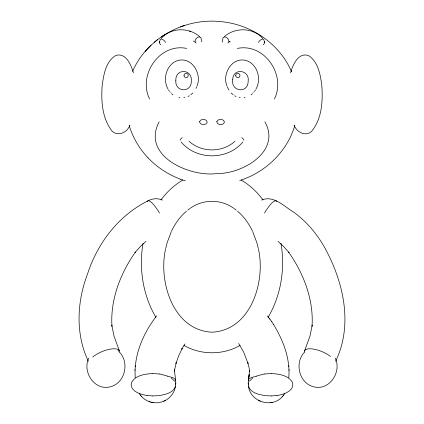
<?xml version="1.0" encoding="UTF-8"?>
<svg xmlns="http://www.w3.org/2000/svg" width="424" height="424" viewBox="0 0 424 424"><rect width="100%" height="100%" fill="white"/><g stroke="black" fill="none" stroke-linecap="round" stroke-linejoin="round"><path stroke-width="0.64" d="M271.508 321.281C282.225 337.886 290.541 357.586 288.765 377.71M175.769 384.276L175.806 382.437M201.829 40.063L201.448 41.78M135.235 377.71C133.597 355.397 143.132 333.269 156.626 315.896M135.129 366.569L135.177 365.779M134.901 370.412L134.949 369.675M174.444 371.53L174.582 369.436L174.444 371.53L174.492 370.793L175.642 380.418M264.618 41.112L264.406 43.333L263.267 44.769M264.656 42.564L264.719 41.674M174.534 370.221L176.214 362.61L175.965 363.442L178.599 356.054L182.241 348.343L181.811 349.143L184.965 343.981M175.541 386.105C174.619 392.338 170.469 397.988 164.804 400.733M248.4 380.143L249.275 374.641L248.347 380.588L249.508 370.793L249.556 371.53L249.174 368.223L247.786 362.61L248.035 363.442L243.71 352.201L238.67 343.519M165.514 249.317C158.279 281.621 173.119 330.349 212 332.193C250.881 330.349 265.721 281.621 258.486 249.317M160.738 44.764L159.599 43.328L159.387 41.112M143.015 243.36C138.738 268.477 142.904 295.268 155.889 317.316M165.62 248.708L167.146 242.623L171.376 231.472M197.065 85.897C201.951 74.269 192.517 57.404 178.87 60.282C166.653 63.038 162.048 79.171 168.148 89.289M248.522 382.803C247.054 394.018 263.389 395.836 271.455 395.937M290.62 72.743C292.708 64.851 298.681 51.442 308.979 55.846C318.355 62.302 320.353 74.873 321.816 85.372C322.855 100.318 322.139 117.066 312.954 129.627C307.723 137.668 296.774 133.025 294.182 125.191M294.823 125.562C287.122 151.601 265.451 172.42 239.719 180.529M88.786 358.094C81.959 371.784 94.669 391.129 110.367 386.783C124.661 383.291 129.527 363.506 120.114 352.81M304.517 351.051L310.002 336.004L312.191 325.245L312.043 326.263C313.802 299.869 303.637 273.401 288.585 252.073L289.004 252.593L283.492 246.371L278.043 241.426M335.628 361.274C353.25 324.89 343.599 282.336 325.102 248.369C317.359 234.212 306.674 221.641 293.641 212.085C284.191 206.589 273.618 194.823 261.597 200.08M274.381 99.068C286.428 75.17 264.38 42.787 237.376 48.421M196.747 86.766L195.989 88.468M132.643 71.306C146.927 38.128 184.164 18.004 219.733 21.529L219.743 21.529C250.361 23.892 279.511 43.338 291.617 71.842M255.852 89.289C261.952 79.171 257.347 63.038 245.13 60.282C231.483 57.404 222.049 74.269 226.935 85.897M171.619 230.894C175.25 223.485 180.089 216.553 186.438 211.221M159.17 121.826C140.916 156.037 190.164 177.407 217.093 173.527L217.109 173.527C242.29 174.015 281.626 151.41 264.868 121.826M129.818 125.191C127.115 133.745 115.111 137.546 110.282 128.657C101.919 116.07 101.103 99.985 102.184 85.372C103.721 74.709 105.693 61.416 115.826 55.459C125.96 52.348 131.186 65.042 133.38 72.743M268.111 317.316C281.096 295.268 285.262 268.477 280.985 243.36M254.861 90.863L255.375 90.089M283.37 395.454L284.817 393.477M249.328 381.208L252.794 377.938M160.972 199.911C166.849 191.966 174.222 185.092 182.755 180.078M303.886 352.81C294.473 363.506 299.339 383.291 313.633 386.783C329.331 391.129 342.041 371.784 335.214 358.094M253.727 92.321L254.31 91.611M248.459 386.105C250.091 402.016 272.478 408.747 282.596 396.355M282.204 396.811L283.783 394.977M242.873 141.982C227.439 160.431 196.561 160.431 181.127 141.982M145.146 51.458L151.108 45.172M192.809 92.994L190.805 94.78M161.221 38.42C170.973 27.375 188.722 27.099 199.587 36.596M252.471 93.635L251.109 94.78M145.957 241.426L140.508 246.371L134.996 252.593L135.415 252.073C120.363 273.401 110.198 299.869 111.957 326.263L111.809 325.245L113.998 336.004L119.303 350.637M154.341 42.252L157.723 39.501M234.954 141.303C222.303 152.751 201.697 152.751 189.046 141.303M224.413 36.596C235.272 27.062 253.038 27.433 262.779 38.42M229.13 42.071L230.089 41.351L229.66 41.647M187.7 210.166L189.841 208.566M161.237 36.93L164.878 34.54M190.387 208.205C202.953 199.057 221.047 199.057 233.613 208.205M147.616 201.029C118.577 215.652 97.764 242.804 87.742 273.363C76.93 301.427 75.218 333.614 88.33 361.253M189.364 95.755L187.874 96.54M240.164 345.343C223.093 355.248 200.907 355.248 183.836 345.343M150.557 402.031C155.014 403.341 159.959 402.98 164.173 401.024M163.675 401.263L165.413 400.436M148.119 200.738C152.449 198.448 157.908 197.955 162.397 200.08M256.138 376.183L264.173 374.016M180.301 26.945L184.292 25.551M270.406 402.668L272.293 402.344M183.82 97.716L184.827 97.557M244.123 97.716L245.13 97.557M276.899 395.491C283.476 394.611 295.046 390.849 292.417 382.252C288.188 375.272 278.966 373.936 271.477 373.555M264.178 374.016L271.461 373.555M276.888 395.491L271.471 395.937M152.523 373.555C144.929 373.968 135.187 375.309 131.361 382.803C129.665 391.225 140.614 394.527 147.102 395.491M152.566 373.555L159.822 374.016M152.545 395.937C160.638 395.836 176.935 394.018 175.478 382.803M152.529 395.937L147.112 395.491M186.624 48.421C159.62 42.787 137.572 75.17 149.619 99.068M239.173 97.557L240.18 97.716M178.87 97.557L179.877 97.716M159.827 374.016L167.862 376.183M151.707 402.344L153.594 402.668M185.436 180.873L180.295 179.135M139.183 393.477C141.616 397.315 145.353 400.357 149.693 401.761M149.057 401.56L151.098 402.201M190.848 31.588L189.396 31.079M180.301 179.135C168.137 174.55 156.997 167.263 148.029 157.839M258.587 400.436L259.197 400.733M259.827 401.024L260.325 401.263M236.126 96.54L234.636 95.755M241.245 180.078C249.778 185.092 257.151 191.966 263.028 199.911M193.355 40.969L194.87 42.071M171.206 377.938L174.672 381.208M234.159 208.566L236.301 210.166M233.195 94.78L231.191 92.994M172.891 94.78L171.529 93.635M237.562 211.221C243.911 216.553 248.75 223.485 252.381 230.894M117.983 350.6L118.725 351.3M148.04 157.839C139.385 148.718 132.839 137.604 129.198 125.562M140.217 394.977L140.63 395.454M141.404 396.355L141.796 396.811M169.69 91.611L170.273 92.321M267.374 315.896L271.773 321.646M269.675 318.747L269.945 319.118M168.625 90.089L169.139 90.863M228.928 90.089L227.253 86.766M273.464 324.201L273.697 324.599M222.801 42.204L222.171 40.063M252.625 231.472L256.854 242.623L258.38 248.708M159.286 41.674L159.313 42.05M159.329 42.241L159.35 42.559M288.824 365.779L288.871 366.569M289.051 369.675L289.099 370.412M248.194 382.437L248.231 384.276M248.798 382.008A19.817 6.296 7.8 0 1 256.223 376.491M167.777 376.491A19.817 6.296 -7.8 0 1 175.202 382.008M264.544 213.049A16.366 3.986 -60.1 0 1 276.702 201.591M304.559 352.763A16.366 6.026 22.7 0 1 312.843 349A16.366 6.026 22.7 0 1 330.492 356.425M147.298 201.591A16.366 3.986 60.1 0 1 159.456 213.049M92.766 357.024A16.366 6.026 -22.7 0 1 110.664 349.074A16.366 6.026 -22.7 0 1 119.441 352.763M222.775 39.697A3.62 2.565 49 0 1 226.718 37.582A3.62 2.565 49 0 1 227.9 43.073M258.444 42.495A3.62 1.802 -43 0 1 261.905 39.262A3.62 1.802 -43 0 1 263.993 40.513M196.1 43.073A3.62 2.565 -49 0 1 197.282 37.582A3.62 2.565 -49 0 1 201.225 39.697M160.007 40.513A3.62 1.802 43 0 1 162.095 39.262A3.62 1.802 43 0 1 165.556 42.495M180.211 140.18A3.016 1.569 -39.5 0 1 182.23 137.63M241.77 137.63A3.016 1.569 39.5 0 1 243.789 140.18M175.822 80.38C174.736 92.432 191.791 93.153 191.319 80.889C192.39 68.858 175.366 68.137 175.822 80.38M232.707 79.792C230.783 91.658 248.029 93.789 248.151 81.493C250.075 69.626 232.829 67.496 232.707 79.792M184.011 75.281C183.634 78.032 188.177 78.451 188.298 75.668C188.68 72.912 184.133 72.499 184.011 75.281M235.702 75.281C235.32 78.032 239.867 78.451 239.989 75.668C240.366 72.912 235.823 72.499 235.702 75.281M199.524 121.762C199.757 125.398 206.329 125.562 207.246 122.223C207.013 118.588 200.441 118.423 199.524 121.762M216.754 121.762C216.987 125.398 223.559 125.562 224.476 122.223C224.243 118.588 217.671 118.423 216.754 121.762"/></g></svg>
